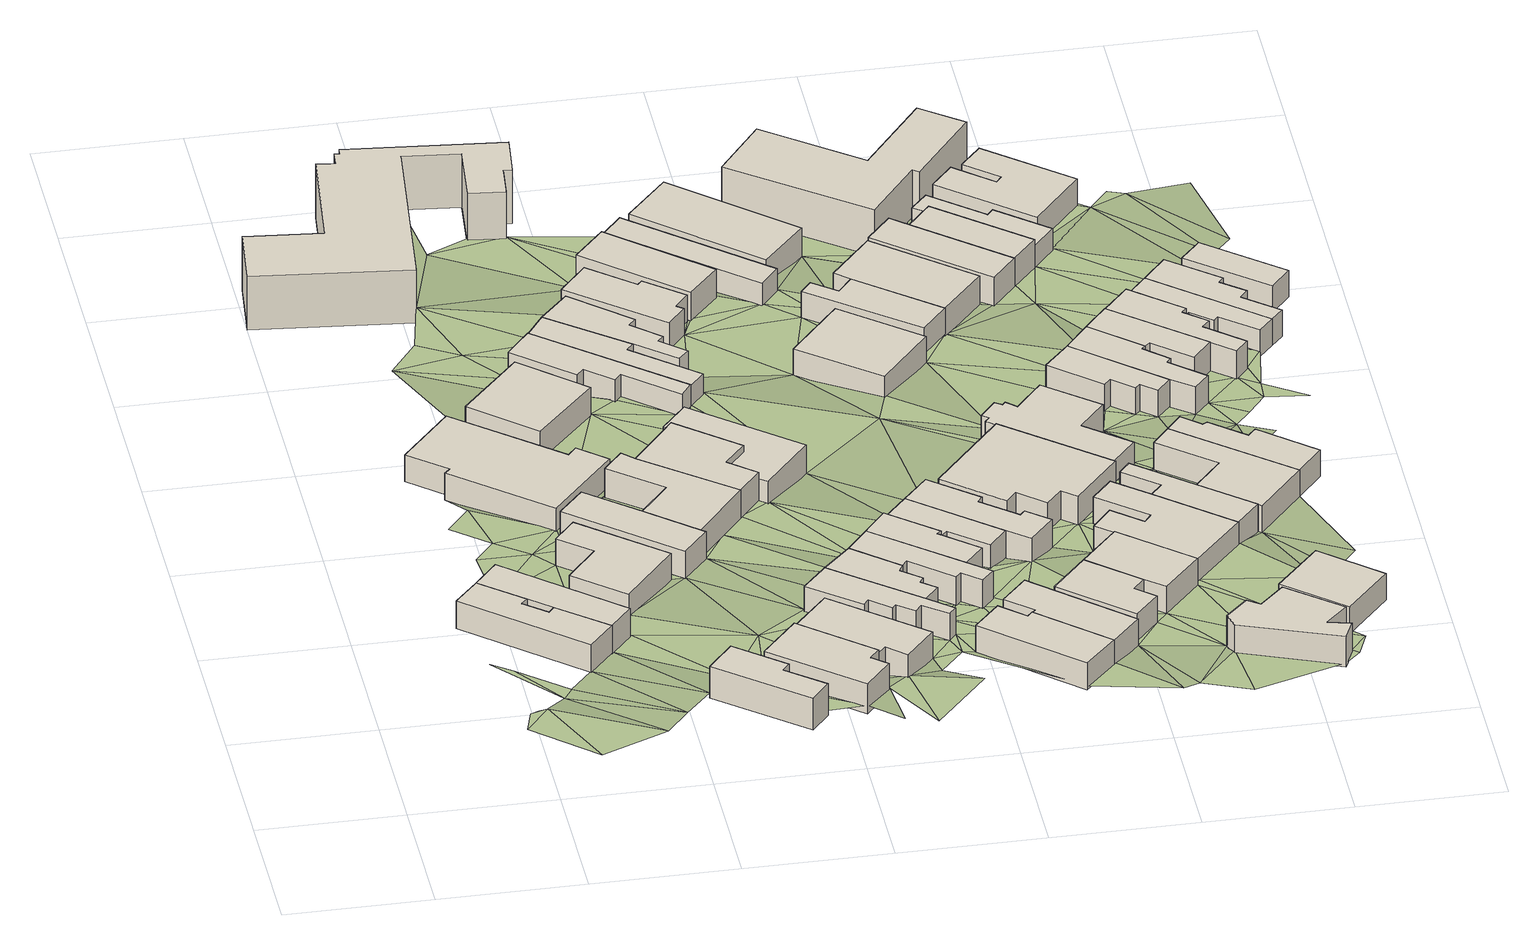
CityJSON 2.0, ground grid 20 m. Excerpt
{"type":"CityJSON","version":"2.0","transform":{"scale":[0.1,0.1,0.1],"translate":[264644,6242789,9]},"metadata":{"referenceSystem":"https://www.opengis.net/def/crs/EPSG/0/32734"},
"CityObjects":{
"building1":{"type":"Building","attributes":{"address":"32 Devon Street Woodstock Cape Town","building":"house","building:levels":"1","footprint":{"type":"Polygon"},"plus_code":"CJXCXGX6+XPV","ground_height":14.36,"building_height":4.1,"roof_height":18.46},"geometry":[{"type":"Solid","lod":"1","boundaries":[[[[0,1,2,3]],[[1,4,5,2]],[[4,6,7,5]],[[6,8,9,7]],[[8,10,11,9]],[[10,12,13,11]],[[12,14,15,13]],[[14,0,3,15]],[[3,2,5,7,9,11,13,15]],[[14,12,10,8,6,4,1,0]]]]}]},
"building2":{"type":"Building","attributes":{"address":"30 Devon Street Woodstock Cape Town","building":"house","building:levels":"1","footprint":{"type":"Polygon"},"plus_code":"CJX8XCX5+XMV","ground_height":14.36,"building_height":4.1,"roof_height":18.46},"geometry":[{"type":"Solid","lod":"1","boundaries":[[[[16,17,11,13]],[[17,18,5,11]],[[18,19,2,5]],[[19,20,21,2]],[[20,22,23,21]],[[22,16,13,23]],[[13,11,5,2,21,23]],[[22,20,19,18,17,16]]]]}]},
"building3":{"type":"Building","attributes":{"address":"23 Argyle Street Woodstock Cape Town","building":"house","building:levels":"1","footprint":{"type":"Polygon"},"plus_code":"CJXGXVX6+XPX","ground_height":12.63,"building_height":4.1,"roof_height":16.73},"geometry":[{"type":"Solid","lod":"1","boundaries":[[[[24,25,26,27]],[[25,28,29,26]],[[28,30,31,29]],[[30,32,33,31]],[[32,34,35,33]],[[34,36,37,35]],[[36,38,39,37]],[[38,24,27,39]],[[27,26,29,31,33,35,37,39]],[[38,36,34,32,30,28,25,24]]]]}]},
"building4":{"type":"Building","attributes":{"address":"28 Devon Street Woodstock Cape Town","building":"house","building:levels":"1","footprint":{"type":"Polygon"},"plus_code":"CJXXXWXC+X5R","ground_height":13.52,"building_height":4.1,"roof_height":17.62},"geometry":[{"type":"Solid","lod":"1","boundaries":[[[[40,41,42,43]],[[41,44,45,42]],[[44,46,47,45]],[[46,48,49,47]],[[48,50,51,49]],[[50,40,43,51]],[[43,42,45,47,49,51]],[[50,48,46,44,41,40]]]]}]},
"building5":{"type":"Building","attributes":{"address":"55 Devon Street Woodstock Cape Town","building":"house","building:levels":"1","footprint":{"type":"Polygon"},"plus_code":"CMXPX5XJ+XQR","ground_height":15.23,"building_height":4.1,"roof_height":19.33},"geometry":[{"type":"Solid","lod":"1","boundaries":[[[[52,53,54,55]],[[53,56,57,54]],[[56,58,59,57]],[[58,60,61,59]],[[60,62,63,61]],[[62,52,55,63]],[[55,54,57,59,61,63]],[[62,60,58,56,53,52]]]]}]},
"building6":{"type":"Building","attributes":{"address":"26A Devon Street Woodstock Cape Town","building":"house","building:levels":"1","footprint":{"type":"Polygon"},"plus_code":"CMX5X6X5+XMX","ground_height":13.56,"building_height":4.1,"roof_height":17.66},"geometry":[{"type":"Solid","lod":"1","boundaries":[[[[64,65,66,67]],[[65,68,69,66]],[[68,70,71,69]],[[70,72,73,71]],[[72,74,75,73]],[[74,64,67,75]],[[67,66,69,71,73,75]],[[74,72,70,68,65,64]]]]}]},
"building7":{"type":"Building","attributes":{"address":"21 Argyle Street Woodstock Cape Town","building":"house","building:levels":"1","footprint":{"type":"Polygon"},"plus_code":"CJXPXHXQ+X6X","ground_height":12.63,"building_height":4.1,"roof_height":16.73},"geometry":[{"type":"Solid","lod":"1","boundaries":[[[[76,77,78,79]],[[77,80,81,78]],[[80,82,83,81]],[[82,76,79,83]],[[79,78,81,83]],[[82,80,77,76]]]]}]},
"building8":{"type":"Building","attributes":{"building":"school","building:levels":"2","footprint":{"type":"Polygon"},"plus_code":"CJX3XFXH+XFR","ground_height":10.51,"building_height":6.9,"roof_height":17.41},"geometry":[{"type":"Solid","lod":"1","boundaries":[[[[84,85,86,87]],[[85,88,89,86]],[[88,90,91,89]],[[90,92,93,91]],[[92,94,95,93]],[[94,96,97,95]],[[96,98,99,97]],[[98,100,101,99]],[[100,102,103,101]],[[102,104,105,103]],[[104,106,107,105]],[[106,108,109,107]],[[108,110,111,109]],[[110,112,113,111]],[[112,114,115,113]],[[114,84,87,115]],[[87,86,89,91,93,95,97,99,101,103,105,107,109,111,113,115]],[[114,112,110,108,106,104,102,100,98,96,94,92,90,88,85,84]]]]}]},
"building9":{"type":"Building","attributes":{"address":"53 Devon Street Woodstock Cape Town","building":"house","building:levels":"1","footprint":{"type":"Polygon"},"plus_code":"CPX2XHX8+XJV","ground_height":14.38,"building_height":4.1,"roof_height":18.48},"geometry":[{"type":"Solid","lod":"1","boundaries":[[[[116,117,118,119,120]],[[117,121,122,118]],[[121,123,124,122]],[[123,125,126,124]],[[125,127,128,129,126]],[[127,116,120,119,129,128]],[[119,118,122,124,126,129]],[[127,125,123,121,117,116]]]]}]},
"building10":{"type":"Building","attributes":{"address":"26 Devon Street Woodstock Cape Town","building":"house","building:levels":"1","footprint":{"type":"Polygon"},"plus_code":"CMXHXGXR+XJR","ground_height":13.56,"building_height":4.1,"roof_height":17.66},"geometry":[{"type":"Solid","lod":"1","boundaries":[[[[130,131,132,133]],[[131,134,135,132]],[[134,136,137,135]],[[136,138,139,137]],[[138,140,66,139]],[[140,141,67,66]],[[141,130,133,67]],[[133,132,135,137,139,66,67]],[[141,140,138,136,134,131,130]]]]}]},
"building11":{"type":"Building","attributes":{"address":"24 Devon Street Woodstock Cape Town","building":"house","building:levels":"1","footprint":{"type":"Polygon"},"plus_code":"CMXJXGX8+X8V","ground_height":13.56,"building_height":4.1,"roof_height":17.66},"geometry":[{"type":"Solid","lod":"1","boundaries":[[[[130,142,143,133]],[[142,144,145,146,143]],[[144,147,148,149,146,145]],[[147,150,151,152,149,148]],[[150,131,153,132,152,151]],[[131,130,133,132,153]],[[133,143,146,149,152,132]],[[131,150,147,144,142,130]]]]}]},
"building12":{"type":"Building","attributes":{"address":"19 Argyle Street Woodstock Cape Town","building":"house","building:levels":"1","footprint":{"type":"Polygon"},"plus_code":"CMX3XFX3+XGX","ground_height":11.63,"building_height":4.1,"roof_height":15.73},"geometry":[{"type":"Solid","lod":"1","boundaries":[[[[154,155,156,157,158]],[[155,159,160,156]],[[159,161,162,160]],[[161,163,164,162]],[[163,165,166,164]],[[165,167,168,166]],[[167,169,170,171,168]],[[169,154,158,157,171,170]],[[157,156,160,162,164,166,168,171]],[[169,167,165,163,161,159,155,154]]]]}]},
"building13":{"type":"Building","attributes":{"address":"51 Devon Street Woodstock Cape Town","building":"house","building:levels":"1","footprint":{"type":"Polygon"},"plus_code":"CPX8XVXQ+XXX","ground_height":13.91,"building_height":4.1,"roof_height":18.01},"geometry":[{"type":"Solid","lod":"1","boundaries":[[[[116,127,128,120]],[[127,172,173,128]],[[172,174,175,173]],[[174,176,177,175]],[[176,178,179,177]],[[178,116,120,179]],[[120,128,173,175,177,179]],[[178,176,174,172,127,116]]]]}]},
"building14":{"type":"Building","attributes":{"address":"17 Argyle Street Woodstock Cape Town","building":"house","building:levels":"1","footprint":{"type":"Polygon"},"plus_code":"CMXHX5XC+X4W","ground_height":11.39,"building_height":4.1,"roof_height":15.49},"geometry":[{"type":"Solid","lod":"1","boundaries":[[[[154,169,170,158]],[[169,180,181,170]],[[180,182,183,181]],[[182,184,185,183]],[[184,186,187,185]],[[186,154,158,187]],[[158,170,181,183,185,187]],[[186,184,182,180,169,154]]]]}]},
"building15":{"type":"Building","attributes":{"address":"15 Argyle Street Woodstock Cape Town","building":"house","building:levels":"1","footprint":{"type":"Polygon"},"plus_code":"CMXFXPX7+X4V","ground_height":11.39,"building_height":4.1,"roof_height":15.49},"geometry":[{"type":"Solid","lod":"1","boundaries":[[[[186,184,185,187]],[[184,188,189,185]],[[188,190,191,189]],[[190,192,193,191]],[[192,194,195,193]],[[194,196,197,195]],[[196,198,199,197]],[[198,200,201,199]],[[200,186,187,201]],[[187,185,189,191,193,195,197,199,201]],[[200,198,196,194,192,190,188,184,186]]]]}]},
"building16":{"type":"Building","attributes":{"address":"49 Devon Street Woodstock Cape Town","building":"house","building:levels":"1","footprint":{"type":"Polygon"},"plus_code":"CPXCX3XP+XXW","ground_height":13.91,"building_height":4.1,"roof_height":18.01},"geometry":[{"type":"Solid","lod":"1","boundaries":[[[[202,203,204,205]],[[203,206,207,204]],[[206,208,209,207]],[[208,210,211,209]],[[210,212,213,211]],[[212,214,215,213]],[[214,216,217,215]],[[216,218,219,217]],[[218,220,221,219]],[[220,222,223,221]],[[222,202,205,223]],[[205,204,207,209,211,213,215,217,219,221,223]],[[222,220,218,216,214,212,210,208,206,203,202]]]]}]},
"building17":{"type":"Building","attributes":{"address":"22 Devon Street Woodstock Cape Town","building":"house","building:levels":"1","footprint":{"type":"Polygon"},"plus_code":"CMXXXFXX+XQV","ground_height":12.6,"building_height":4.1,"roof_height":16.7},"geometry":[{"type":"Solid","lod":"1","boundaries":[[[[224,225,226,227]],[[225,228,229,226]],[[228,230,231,229]],[[230,232,233,231]],[[232,234,151,233]],[[234,235,148,151]],[[235,236,145,148]],[[236,224,227,145]],[[227,226,229,231,233,151,148,145]],[[236,235,234,232,230,228,225,224]]]]}]},
"building18":{"type":"Building","attributes":{"address":"47 Devon Street Woodstock Cape Town","building":"house","building:levels":"1","footprint":{"type":"Polygon"},"plus_code":"CPXJX3XQ+X7V","ground_height":13.91,"building_height":4.1,"roof_height":18.01},"geometry":[{"type":"Solid","lod":"1","boundaries":[[[[202,222,223,205]],[[222,237,238,223]],[[237,239,240,238]],[[239,241,242,240]],[[241,243,244,242]],[[243,245,246,244]],[[245,247,248,246]],[[247,202,205,248]],[[205,223,238,240,242,244,246,248]],[[247,245,243,241,239,237,222,202]]]]}]},
"building19":{"type":"Building","attributes":{"address":"13 Argyle Street Woodstock Cape Town","building":"house","building:levels":"1","footprint":{"type":"Polygon"},"plus_code":"CMXHXRXM+XFR","ground_height":11.39,"building_height":4.1,"roof_height":15.49},"geometry":[{"type":"Solid","lod":"1","boundaries":[[[[249,250,251,252]],[[250,253,254,251]],[[253,255,256,254]],[[255,257,258,256]],[[257,259,260,258]],[[259,261,262,260]],[[261,263,264,262]],[[263,249,252,264]],[[252,251,254,256,258,260,262,264]],[[263,261,259,257,255,253,250,249]]]]}]},
"building20":{"type":"Building","attributes":{"address":"45 Devon Street Woodstock Cape Town","building":"house","building:levels":"1","footprint":{"type":"Polygon"},"plus_code":"CPXPXGX7+XVW","ground_height":13.91,"building_height":4.1,"roof_height":18.01},"geometry":[{"type":"Solid","lod":"1","boundaries":[[[[265,266,246,248]],[[266,267,268,246]],[[267,269,270,268]],[[269,271,272,270]],[[271,273,274,272]],[[273,275,276,274]],[[275,277,278,276]],[[277,279,280,278]],[[279,265,248,280]],[[248,246,268,270,272,274,276,278,280]],[[279,277,275,273,271,269,267,266,265]]]]}]},
"building21":{"type":"Building","attributes":{"address":"11 Argyle Street Woodstock Cape Town","building":"house","building:levels":"1","footprint":{"type":"Polygon"},"plus_code":"CMXQXFX4+XGV","ground_height":11.39,"building_height":4.1,"roof_height":15.49},"geometry":[{"type":"Solid","lod":"1","boundaries":[[[[281,282,283,284]],[[282,285,286,283]],[[285,287,288,286]],[[287,281,284,288]],[[284,283,286,288]],[[287,285,282,281]]]]}]},
"building22":{"type":"Building","attributes":{"address":"43 Devon Street Woodstock Cape Town","building":"house","building:levels":"1","footprint":{"type":"Polygon"},"plus_code":"CPXXXMX8+X7X","ground_height":13.91,"building_height":4.1,"roof_height":18.01},"geometry":[{"type":"Solid","lod":"1","boundaries":[[[[279,277,278,280]],[[277,289,290,278]],[[289,291,292,290]],[[291,293,294,295,292]],[[293,296,297,298,295,294]],[[296,279,280,298,297]],[[280,278,290,292,295,298]],[[296,293,291,289,277,279]]]]}]},
"building23":{"type":"Building","attributes":{"address":"54 Greatmore Street Woodstock Cape Town","building":"house","building:levels":"1","footprint":{"type":"Polygon"},"plus_code":"CQXFXJXC+XMW","ground_height":13.91,"building_height":4.1,"roof_height":18.01},"geometry":[{"type":"Solid","lod":"1","boundaries":[[[[299,300,301,302,303,304]],[[300,305,306,302,301]],[[305,307,308,306]],[[307,309,310,308]],[[309,311,312,310]],[[311,299,304,303,312]],[[303,302,306,308,310,312]],[[311,309,307,305,300,299]]]]}]},
"building24":{"type":"Building","attributes":{"address":"41 Devon Street Woodstock Cape Town","building":"house","building:levels":"1","footprint":{"type":"Polygon"},"plus_code":"CQX3X3X7+X2X","ground_height":13.13,"building_height":4.1,"roof_height":17.23},"geometry":[{"type":"Solid","lod":"1","boundaries":[[[[296,293,294,297]],[[293,313,314,294]],[[313,315,316,314]],[[315,317,318,316]],[[317,319,320,318]],[[319,296,297,320]],[[297,294,314,316,318,320]],[[319,317,315,313,293,296]]]]}]},
"building25":{"type":"Building","attributes":{"address":"9A Argyle Street Woodstock Cape Town","building":"house","building:levels":"1","footprint":{"type":"Polygon"},"plus_code":"CPX3XVX7+XRX","ground_height":10.26,"building_height":4.1,"roof_height":14.36},"geometry":[{"type":"Solid","lod":"1","boundaries":[[[[321,322,323,324]],[[322,325,326,323]],[[325,327,328,326]],[[327,321,324,328]],[[324,323,326,328]],[[327,325,322,321]]]]}]},
"building26":{"type":"Building","attributes":{"address":"52 Greatmore Street Woodstock Cape Town","building":"house","building:levels":"1","footprint":{"type":"Polygon"},"plus_code":"CQXQXFX4+X7X","ground_height":13.8,"building_height":4.1,"roof_height":17.9},"geometry":[{"type":"Solid","lod":"1","boundaries":[[[[329,330,331,304]],[[330,332,333,331]],[[332,334,335,333]],[[334,336,337,335]],[[336,338,301,337]],[[338,329,304,301]],[[304,331,333,335,337,301]],[[338,336,334,332,330,329]]]]}]},
"building27":{"type":"Building","attributes":{"address":"39 Devon Street Woodstock Cape Town","building":"house","building:levels":"1","footprint":{"type":"Polygon"},"plus_code":"CQX7XJXG+XXR","ground_height":13.13,"building_height":4.1,"roof_height":17.23},"geometry":[{"type":"Solid","lod":"1","boundaries":[[[[339,340,318,320]],[[340,341,342,318]],[[341,343,344,342]],[[343,345,346,344]],[[345,347,348,346]],[[347,349,350,348]],[[349,351,352,350]],[[351,353,354,352]],[[353,339,320,354]],[[320,318,342,344,346,348,350,352,354]],[[353,351,349,347,345,343,341,340,339]]]]}]},
"building28":{"type":"Building","attributes":{"address":"9 Argyle Street Woodstock Cape Town","building":"house","building:levels":"1","footprint":{"type":"Polygon"},"plus_code":"CPX8X5XG+XPV","ground_height":10.26,"building_height":4.1,"roof_height":14.36},"geometry":[{"type":"Solid","lod":"1","boundaries":[[[[355,356,357,358]],[[356,359,360,357]],[[359,361,362,360]],[[361,355,358,362]],[[358,357,360,362]],[[361,359,356,355]]]]}]},
"building29":{"type":"Building","attributes":{"address":"18 Devon Street Woodstock Cape Town","building":"house","building:levels":"1","footprint":{"type":"Polygon"},"plus_code":"CPXXX5X5+XMW","ground_height":11.15,"building_height":4.1,"roof_height":15.25},"geometry":[{"type":"Solid","lod":"1","boundaries":[[[[363,364,365,366]],[[364,367,368,365]],[[367,369,370,368]],[[369,363,366,370]],[[366,365,368,370]],[[369,367,364,363]]]]}]},
"building30":{"type":"Building","attributes":{"address":"50 Greatmore Street Woodstock Cape Town","building":"house","building:levels":"1","footprint":{"type":"Polygon"},"plus_code":"CQXWXWXJ+XWV","ground_height":13.8,"building_height":4.1,"roof_height":17.9},"geometry":[{"type":"Solid","lod":"1","boundaries":[[[[371,372,373,374]],[[372,375,376,373]],[[375,377,378,376]],[[377,379,380,378]],[[379,381,382,380]],[[381,371,374,382]],[[374,373,376,378,380,382]],[[381,379,377,375,372,371]]]]}]},
"building31":{"type":"Building","attributes":{"address":"Devon Street Woodstock Cape Town","building":"house","building:levels":"1","footprint":{"type":"Polygon"},"plus_code":"CQXMXGX5+X5W","ground_height":12.89,"building_height":4.1,"roof_height":16.99},"geometry":[{"type":"Solid","lod":"1","boundaries":[[[[383,384,385,386]],[[384,387,388,385]],[[387,389,390,388]],[[389,391,392,390]],[[391,393,394,392]],[[393,395,396,394]],[[395,397,398,396]],[[397,383,386,398]],[[386,385,388,390,392,394,396,398]],[[397,395,393,391,389,387,384,383]]]]}]},
"building32":{"type":"Building","attributes":{"address":"16 Devon Street Woodstock Cape Town","building":"house","building:levels":"1","footprint":{"type":"Polygon"},"plus_code":"CQX5X5XF+XRW","ground_height":11.15,"building_height":4.1,"roof_height":15.25},"geometry":[{"type":"Solid","lod":"1","boundaries":[[[[399,400,401,402]],[[400,403,404,401]],[[403,405,406,404]],[[405,407,408,406]],[[407,409,410,408]],[[409,399,402,410]],[[402,401,404,406,408,410]],[[409,407,405,403,400,399]]]]}]},
"building33":{"type":"Building","attributes":{"address":"48 Greatmore Street Woodstock Cape Town","building":"house","building:levels":"1","footprint":{"type":"Polygon"},"plus_code":"CRX6XRXV+X4W","ground_height":13.8,"building_height":4.1,"roof_height":17.9},"geometry":[{"type":"Solid","lod":"1","boundaries":[[[[371,411,412,374]],[[411,413,414,412]],[[413,415,416,414]],[[415,372,373,416]],[[372,371,374,373]],[[374,412,414,416,373]],[[372,415,413,411,371]]]]}]},
"building34":{"type":"Building","attributes":{"address":"14 Devon Street Woodstock Cape Town","building":"house","building:levels":"1","footprint":{"type":"Polygon"},"plus_code":"CQXCXVXW+X4W","ground_height":11.15,"building_height":4.1,"roof_height":15.25},"geometry":[{"type":"Solid","lod":"1","boundaries":[[[[417,418,419,410]],[[418,420,421,419]],[[420,422,423,421]],[[422,424,402,423]],[[424,417,410,402]],[[410,419,421,423,402]],[[424,422,420,418,417]]]]}]},
"building35":{"type":"Building","attributes":{"address":"33 Devon Street Woodstock Cape Town","building":"house","building:levels":"1","footprint":{"type":"Polygon"},"plus_code":"CQXXX4XF+XMW","ground_height":11.9,"building_height":4.1,"roof_height":16},"geometry":[{"type":"Solid","lod":"1","boundaries":[[[[425,426,427,428]],[[426,429,430,427]],[[429,431,432,430]],[[431,433,434,432]],[[433,435,436,434]],[[435,437,438,436]],[[437,439,440,438]],[[439,441,442,440]],[[441,443,444,442]],[[443,445,446,444]],[[445,447,448,446]],[[447,425,428,448]],[[428,427,430,432,434,436,438,440,442,444,446,448]],[[447,445,443,441,439,437,435,433,431,429,426,425]]]]}]},
"building36":{"type":"Building","attributes":{"address":"46 Greatmore Street Woodstock Cape Town","building":"house","building:levels":"1","footprint":{"type":"Polygon"},"plus_code":"CRXHXJX5+XFR","ground_height":12.89,"building_height":4.1,"roof_height":16.99},"geometry":[{"type":"Solid","lod":"1","boundaries":[[[[449,450,451,452]],[[450,453,454,451]],[[453,455,456,454]],[[455,457,458,456]],[[457,459,460,458]],[[459,461,462,460]],[[461,463,464,462]],[[463,465,466,464]],[[465,449,452,466]],[[452,451,454,456,458,460,462,464,466]],[[465,463,461,459,457,455,453,450,449]]]]}]},
"building37":{"type":"Building","attributes":{"building":"yes","building:levels":"2","footprint":{"type":"Polygon"},"plus_code":"CQX6X5X6+XGV","ground_height":10.04,"building_height":6.9,"roof_height":16.94},"geometry":[{"type":"Solid","lod":"1","boundaries":[[[[467,468,469,470]],[[468,471,472,469]],[[471,473,474,472]],[[473,475,476,474]],[[475,477,478,476]],[[477,479,480,478]],[[479,481,482,480]],[[481,467,470,482]],[[470,469,472,474,476,478,480,482]],[[481,479,477,475,473,471,468,467]]]]}]},
"building38":{"type":"Building","attributes":{"address":"33 Greatmore Street Woodstock Cape Town","building":"house","building:levels":"1","footprint":{"type":"Polygon"},"plus_code":"CVX2XPX6+XCX","ground_height":14.44,"building_height":4.1,"roof_height":18.54},"geometry":[{"type":"Solid","lod":"1","boundaries":[[[[483,484,485,486]],[[484,487,488,485]],[[487,489,490,488]],[[489,491,492,490]],[[491,493,494,492]],[[493,495,496,494]],[[495,497,498,496]],[[497,499,500,498]],[[499,483,486,500]],[[486,485,488,490,492,494,496,498,500]],[[499,497,495,493,491,489,487,484,483]]]]}]},
"building39":{"type":"Building","attributes":{"address":"12 Devon Street Woodstock Cape Town","building":"house","building:levels":"1","footprint":{"type":"Polygon"},"plus_code":"CQXMXFXH+XMX","ground_height":10.81,"building_height":4.1,"roof_height":14.91},"geometry":[{"type":"Solid","lod":"1","boundaries":[[[[501,502,503,504]],[[502,505,506,503]],[[505,507,508,506]],[[507,509,510,508]],[[509,501,504,510]],[[504,503,506,508,510]],[[509,507,505,502,501]]]]}]},
"building40":{"type":"Building","attributes":{"address":"44 Greatmore Street Woodstock Cape Town","building":"house","building:levels":"1","footprint":{"type":"Polygon"},"plus_code":"CRXQXMX8+XVV","ground_height":12.89,"building_height":4.1,"roof_height":16.99},"geometry":[{"type":"Solid","lod":"1","boundaries":[[[[511,512,513,514,515,516]],[[512,517,518,514,513]],[[517,519,520,518]],[[519,521,522,520]],[[521,523,451,522]],[[523,524,452,451]],[[524,511,516,515,452]],[[515,514,518,520,522,451,452]],[[524,523,521,519,517,512,511]]]]}]},
"building41":{"type":"Building","attributes":{"address":"10 Devon Street Woodstock Cape Town","building":"house","building:levels":"1","footprint":{"type":"Polygon"},"plus_code":"CQXVXXX8+X3R","ground_height":10.81,"building_height":4.1,"roof_height":14.91},"geometry":[{"type":"Solid","lod":"1","boundaries":[[[[525,526,527,528,529,530]],[[526,531,503,528,527]],[[531,532,504,503]],[[532,525,530,529,504]],[[529,528,503,504]],[[532,531,526,525]]]]}]},
"building42":{"type":"Building","attributes":{"address":"31 Devon Street Woodstock Cape Town","building":"house","building:levels":"1","footprint":{"type":"Polygon"},"plus_code":"CRXCX5XV+XMR","ground_height":11.9,"building_height":4.1,"roof_height":16},"geometry":[{"type":"Solid","lod":"1","boundaries":[[[[533,534,535,536]],[[534,537,538,535]],[[537,539,540,538]],[[539,541,542,540]],[[541,543,544,542]],[[543,545,546,544]],[[545,547,548,546]],[[547,533,536,548]],[[536,535,538,540,542,544,546,548]],[[547,545,543,541,539,537,534,533]]]]}]},
"building43":{"type":"Building","attributes":{"address":"31 Greatmore Street Woodstock Cape Town","building":"house","building:levels":"1","footprint":{"type":"Polygon"},"plus_code":"CVXCX6X5+X3R","ground_height":13.75,"building_height":4.1,"roof_height":17.85},"geometry":[{"type":"Solid","lod":"1","boundaries":[[[[549,550,551,552]],[[550,553,554,551]],[[553,555,556,554]],[[555,549,552,556]],[[552,551,554,556]],[[555,553,550,549]]]]}]},
"building44":{"type":"Building","attributes":{"address":"8 Devon Street Woodstock Cape Town","building":"house","building:levels":"1","footprint":{"type":"Polygon"},"plus_code":"CRX4X4XC+X5V","ground_height":9.81,"building_height":4.1,"roof_height":13.91},"geometry":[{"type":"Solid","lod":"1","boundaries":[[[[526,525,530,527]],[[525,557,558,530]],[[557,559,560,558]],[[559,561,562,560]],[[561,563,564,562]],[[563,565,566,564]],[[565,526,527,566]],[[527,530,558,560,562,564,566]],[[565,563,561,559,557,525,526]]]]}]},
"building45":{"type":"Building","attributes":{"address":"42 Greatmore Street Woodstock Cape Town","building":"house","building:levels":"1","footprint":{"type":"Polygon"},"plus_code":"CVX4X5XW+XHV","ground_height":12.8,"building_height":4.1,"roof_height":16.9},"geometry":[{"type":"Solid","lod":"1","boundaries":[[[[567,568,569,570]],[[568,571,572,569]],[[571,573,574,572]],[[573,512,513,574]],[[512,511,516,513]],[[511,575,576,516]],[[575,567,570,576]],[[570,569,572,574,513,516,576]],[[575,511,512,573,571,568,567]]]]}]},
"building46":{"type":"Building","attributes":{"address":"29 Devon Street Woodstock Cape Town","building":"house","building:levels":"1","footprint":{"type":"Polygon"},"plus_code":"CRXJXJXM+X4R","ground_height":11.9,"building_height":4.1,"roof_height":16},"geometry":[{"type":"Solid","lod":"1","boundaries":[[[[577,578,536,579]],[[578,580,548,536]],[[580,581,582,548]],[[581,583,584,582]],[[583,585,586,584]],[[585,587,588,586]],[[587,589,590,588]],[[589,591,592,590]],[[591,577,579,592]],[[579,536,548,582,584,586,588,590,592]],[[591,589,587,585,583,581,580,578,577]]]]}]},
"building47":{"type":"Building","attributes":{"address":"40 Greatmore Street Woodstock Cape Town","building":"house","building:levels":"1","footprint":{"type":"Polygon"},"plus_code":"CVX7X6XG+XGW","ground_height":12.8,"building_height":4.1,"roof_height":16.9},"geometry":[{"type":"Solid","lod":"1","boundaries":[[[[568,567,570,569]],[[567,593,594,570]],[[593,595,596,594]],[[595,597,598,596]],[[597,599,600,598]],[[599,601,602,600]],[[601,603,604,602]],[[603,568,569,604]],[[569,570,594,596,598,600,602,604]],[[603,601,599,597,595,593,567,568]]]]}]},
"building48":{"type":"Building","attributes":{"address":"27 Devon Street Woodstock Cape Town","building":"house","building:levels":"1","footprint":{"type":"Polygon"},"plus_code":"CRXPXXXX+XFX","ground_height":11.9,"building_height":4.1,"roof_height":16},"geometry":[{"type":"Solid","lod":"1","boundaries":[[[[605,606,607,579,608,609]],[[606,610,592,579,607]],[[610,611,612,592]],[[611,613,614,612]],[[613,615,616,614]],[[615,605,609,608,616]],[[608,579,592,612,614,616]],[[615,613,611,610,606,605]]]]}]},
"building49":{"type":"Building","attributes":{"address":"6 Devon Street Woodstock Cape Town","building":"house","building:levels":"1","footprint":{"type":"Polygon"},"plus_code":"CRX7X3XH+XFW","ground_height":9.81,"building_height":4.1,"roof_height":13.91},"geometry":[{"type":"Solid","lod":"1","boundaries":[[[[617,618,619,620]],[[618,621,622,619]],[[621,623,624,622]],[[623,625,626,624]],[[625,627,628,626]],[[627,629,630,628]],[[629,631,632,630]],[[631,617,620,632]],[[620,619,622,624,626,628,630,632]],[[631,629,627,625,623,621,618,617]]]]}]},
"building50":{"type":"Building","attributes":{"address":"25 Devon Street Woodstock Cape Town","building":"house","building:levels":"1","footprint":{"type":"Polygon"},"plus_code":"CRXXX4X4+X2X","ground_height":11.76,"building_height":4.1,"roof_height":15.86},"geometry":[{"type":"Solid","lod":"1","boundaries":[[[[633,605,634,609,635,636]],[[605,615,637,609,634]],[[615,638,639,637]],[[638,640,641,639]],[[640,642,643,641]],[[642,644,645,643]],[[644,646,647,645]],[[646,648,649,647]],[[648,633,636,635,649]],[[635,609,637,639,641,643,645,647,649]],[[648,646,644,642,640,638,615,605,633]]]]}]},
"building51":{"type":"Building","attributes":{"address":"23 Devon Street Woodstock Cape Town","building":"house","building:levels":"1","footprint":{"type":"Polygon"},"plus_code":"CVX3XHX5+X4V","ground_height":10.82,"building_height":4.1,"roof_height":14.92},"geometry":[{"type":"Solid","lod":"1","boundaries":[[[[650,633,636,651]],[[633,648,652,636]],[[648,653,654,652]],[[653,655,656,654]],[[655,657,658,656]],[[657,659,660,658]],[[659,661,662,660]],[[661,650,651,662]],[[651,636,652,654,656,658,660,662]],[[661,659,657,655,653,648,633,650]]]]}]},
"building52":{"type":"Building","attributes":{"address":"21 Devon Street Woodstock Cape Town","building":"house","building:levels":"1","footprint":{"type":"Polygon"},"plus_code":"CVX7XHXX+XPW","ground_height":10.82,"building_height":4.1,"roof_height":14.92},"geometry":[{"type":"Solid","lod":"1","boundaries":[[[[650,661,662,651]],[[661,663,664,662]],[[663,665,666,664]],[[665,667,668,666]],[[667,669,670,668]],[[669,671,672,670]],[[671,673,674,672]],[[673,650,651,674]],[[651,662,664,666,668,670,672,674]],[[673,671,669,667,665,663,661,650]]]]}]},
"building53":{"type":"Building","attributes":{"address":"19B Devon Street Woodstock Cape Town","building":"house","building:levels":"1","footprint":{"type":"Polygon"},"plus_code":"CVXFXWX9+XVV","ground_height":10.82,"building_height":4.1,"roof_height":14.92},"geometry":[{"type":"Solid","lod":"1","boundaries":[[[[675,676,677,678]],[[676,679,680,677]],[[679,681,682,680]],[[681,675,678,682]],[[678,677,680,682]],[[681,679,676,675]]]]}]},
"terrain1":{"type":"TINRelief","geometry":[{"type":"CompositeSurface","lod":"1","boundaries":[[[683,684,685]],[[686,683,685]],[[685,684,687]],[[688,689,690]],[[689,691,690]],[[685,687,692]],[[685,692,689]],[[693,694,695]],[[695,696,693]],[[689,697,691]],[[691,697,698]],[[697,689,692]],[[699,700,22]],[[701,702,703]],[[702,700,699]],[[44,22,48]],[[48,22,704]],[[44,699,22]],[[698,705,706]],[[698,697,705]],[[30,703,707]],[[703,702,707]],[[707,702,699]],[[48,704,708]],[[48,46,44]],[[699,44,41]],[[704,706,62]],[[70,699,41]],[[70,707,699]],[[62,706,705]],[[24,709,710]],[[68,707,70]],[[24,38,709]],[[708,704,711]],[[709,712,710]],[[70,41,713]],[[76,714,710]],[[704,62,711]],[[715,716,714]],[[707,68,717]],[[709,38,712]],[[718,708,713]],[[713,41,718]],[[711,713,708]],[[719,720,62]],[[721,715,714]],[[717,34,707]],[[76,721,714]],[[712,38,36]],[[715,722,716]],[[711,62,720]],[[719,723,724]],[[725,68,726]],[[717,68,725]],[[727,720,719]],[[728,712,36]],[[729,711,720]],[[34,717,134]],[[727,719,724]],[[730,715,721]],[[722,715,731]],[[721,76,732]],[[733,713,711]],[[36,34,734]],[[713,733,735]],[[736,737,722]],[[730,731,715]],[[76,728,732]],[[734,34,134]],[[738,711,729]],[[739,735,740]],[[728,36,734]],[[734,134,131]],[[733,711,738]],[[249,722,731]],[[741,739,740]],[[722,281,736]],[[742,732,728]],[[727,743,744]],[[150,734,131]],[[745,735,733]],[[161,732,742]],[[746,744,127]],[[735,247,740]],[[734,747,728]],[[249,281,722]],[[733,738,206]],[[742,728,748]],[[127,744,749]],[[247,735,745]],[[750,736,751]],[[749,172,127]],[[749,744,752]],[[249,731,200]],[[747,748,728]],[[748,753,742]],[[740,279,741]],[[206,738,176]],[[281,751,736]],[[741,754,755]],[[206,210,208]],[[756,749,752]],[[249,200,198]],[[247,279,740]],[[176,210,206]],[[748,747,757]],[[741,279,754]],[[749,758,176]],[[182,188,184]],[[263,281,249]],[[210,214,212]],[[756,758,749]],[[210,176,214]],[[250,249,198]],[[182,759,188]],[[196,194,198]],[[228,757,747]],[[176,758,760]],[[176,218,214]],[[751,281,287]],[[216,214,218]],[[194,192,190]],[[263,259,281]],[[198,194,250]],[[176,760,218]],[[759,190,188]],[[279,296,754]],[[757,228,759]],[[250,194,190]],[[263,261,259]],[[241,245,243]],[[287,322,751]],[[245,241,761]],[[220,218,760]],[[239,237,241]],[[762,222,220]],[[222,762,237]],[[760,309,220]],[[190,253,250]],[[754,319,228]],[[763,281,259]],[[322,764,751]],[[319,754,296]],[[761,241,765]],[[241,237,765]],[[765,237,762]],[[307,220,309]],[[307,762,220]],[[766,309,760]],[[759,367,190]],[[257,255,253]],[[763,259,257]],[[762,767,765]],[[253,763,257]],[[367,253,190]],[[762,307,768]],[[769,322,287]],[[764,322,321]],[[768,767,762]],[[765,767,770]],[[228,771,759]],[[766,772,309]],[[321,773,764]],[[774,228,319]],[[768,307,300]],[[305,300,307]],[[291,775,293]],[[763,253,776]],[[768,777,767]],[[300,778,768]],[[779,775,780]],[[367,759,771]],[[777,779,767]],[[781,313,293]],[[769,776,322]],[[764,773,782]],[[228,774,771]],[[775,781,293]],[[776,769,763]],[[321,783,773]],[[367,405,253]],[[784,775,779]],[[405,776,253]],[[784,779,777]],[[775,784,781]],[[785,774,786]],[[321,787,783]],[[317,781,784]],[[788,772,789]],[[330,375,777]],[[372,777,375]],[[367,771,790]],[[786,791,785]],[[372,784,777]],[[792,791,786]],[[785,793,774]],[[364,405,367]],[[792,794,791]],[[793,771,774]],[[776,405,403]],[[787,776,403]],[[330,377,375]],[[794,345,791]],[[330,788,789]],[[795,791,345]],[[782,359,796]],[[787,359,783]],[[797,795,345]],[[433,790,771]],[[787,403,798]],[[784,372,463]],[[785,383,793]],[[345,343,797]],[[799,330,789]],[[343,784,463]],[[379,377,330]],[[800,771,793]],[[798,403,400]],[[364,407,405]],[[798,359,787]],[[771,800,433]],[[801,797,343]],[[400,399,798]],[[463,372,415]],[[799,484,330]],[[801,343,463]],[[790,433,363]],[[411,381,379]],[[371,381,411]],[[797,801,802]],[[379,330,484]],[[800,793,437]],[[407,364,363]],[[803,359,798]],[[804,796,359]],[[805,799,806]],[[461,801,463]],[[379,484,411]],[[805,484,799]],[[461,455,801]],[[807,793,383]],[[429,433,431]],[[808,463,415]],[[801,455,453]],[[507,359,803]],[[363,409,407]],[[461,457,455]],[[359,507,804]],[[484,483,411]],[[809,801,453]],[[433,429,425]],[[433,534,363]],[[809,810,801]],[[415,413,808]],[[457,461,459]],[[429,426,425]],[[411,483,413]],[[810,807,383]],[[811,809,453]],[[806,812,805]],[[425,534,433]],[[810,809,811]],[[507,505,804]],[[811,453,450]],[[533,409,363]],[[803,418,507]],[[813,810,811]],[[807,810,813]],[[550,808,413]],[[550,413,483]],[[450,814,811]],[[533,363,534]],[[497,483,499]],[[534,425,815]],[[804,505,816]],[[807,813,817]],[[550,483,497]],[[418,818,507]],[[565,505,502]],[[447,815,425]],[[818,418,409]],[[445,819,447]],[[807,817,819]],[[820,817,813]],[[505,565,816]],[[534,815,537]],[[565,502,526]],[[818,409,821]],[[550,549,808]],[[533,822,409]],[[537,815,447]],[[808,549,823]],[[447,819,824]],[[550,497,825]],[[824,819,817]],[[409,822,821]],[[565,826,816]],[[826,565,563]],[[447,541,537]],[[573,817,820]],[[827,828,829]],[[812,830,827]],[[828,825,497]],[[824,831,447]],[[537,541,539]],[[563,629,826]],[[447,545,541]],[[821,832,818]],[[833,827,830]],[[545,447,831]],[[827,833,828]],[[575,511,823]],[[833,825,828]],[[823,549,575]],[[629,627,826]],[[629,563,559]],[[545,543,541]],[[563,561,559]],[[832,821,834]],[[605,821,822]],[[599,831,601]],[[549,835,575]],[[581,545,831]],[[549,836,835]],[[631,629,559]],[[836,549,555]],[[547,545,581]],[[835,836,837]],[[821,605,633]],[[599,838,831]],[[835,839,575]],[[627,625,621]],[[840,841,587]],[[831,838,581]],[[842,840,587]],[[821,650,834]],[[843,599,597]],[[575,839,567]],[[631,559,844]],[[623,621,625]],[[845,842,587]],[[845,587,585]],[[843,838,599]],[[821,633,650]],[[843,597,595]],[[585,583,845]],[[581,838,583]],[[834,673,844]],[[846,843,595]],[[843,847,838]],[[848,583,838]],[[845,583,849]],[[850,631,844]],[[834,650,673]],[[593,846,595]],[[851,845,849]],[[848,852,583]],[[849,583,852]],[[853,648,854]],[[850,617,631]],[[855,653,648]],[[853,855,648]],[[856,853,857]],[[844,673,675]],[[858,849,852]],[[844,675,850]],[[849,858,856]],[[617,850,859]],[[860,855,853]],[[853,856,860]],[[861,855,860]],[[858,852,862]],[[856,858,860]],[[673,671,676]],[[673,676,675]],[[850,863,864]],[[671,669,667]],[[675,865,850]],[[850,865,863]],[[679,676,671]],[[671,667,679]],[[866,863,865]],[[863,866,867]]]}]}
},
"vertices":[
[277,205,53],[312,245,53],[312,245,95],[277,205,95],[246,300,53],[246,300,95],[238,290,53],[238,290,95],[207,316,53],[207,316,95],[216,325,53],[216,325,95],[158,374,53],[158,374,95],[125,337,53],[125,337,95],
[158,374,45],[216,325,45],[246,300,45],[312,245,45],[342,280,45],[342,280,95],[190,412,45],[190,412,95],
[195,790,36],[126,710,36],[126,710,77],[195,790,77],[177,667,36],[177,667,77],[169,659,36],[169,659,77],[295,552,36],[295,552,77],[383,654,36],[383,654,77],[345,687,36],[345,687,77],[333,673,36],[333,673,77],
[419,410,45],[308,504,45],[308,504,86],[419,410,86],[279,470,45],[279,470,86],[323,433,45],[323,433,86],[281,383,45],[281,383,86],[348,326,45],[348,326,86],
[416,117,54],[533,20,54],[533,20,103],[416,117,103],[558,50,54],[558,50,103],[507,92,54],[507,92,103],[517,104,54],[517,104,103],[451,159,54],[451,159,103],
[466,455,45],[400,512,45],[400,512,87],[466,455,87],[331,570,45],[331,570,87],[296,530,45],[296,530,87],[437,410,45],[437,410,87],[472,450,45],[472,450,87],
[304,898,26],[223,807,26],[223,807,77],[304,898,77],[307,732,26],[307,732,77],[389,822,26],[389,822,77],
[0,1144,2],[216,1121,2],[216,1121,84],[0,1144,84],[244,1384,2],[244,1384,84],[322,1375,2],[322,1375,84],[313,1284,2],[313,1284,84],[362,1278,2],[362,1278,84],[367,1328,2],[367,1328,84],[379,1327,2],[379,1327,84],[386,1392,2],[386,1392,84],[169,1414,2],[169,1414,84],[168,1404,2],[168,1404,84],[161,1405,2],[161,1405,84],[159,1383,2],[159,1383,84],[133,1386,2],[133,1386,84],[116,1226,2],[116,1226,84],[10,1237,2],[10,1237,84],
[543,209,49],[493,151,49],[493,151,95],[543,209,95],[543,209,90],[610,52,49],[610,52,95],[646,94,49],[646,94,95],[625,112,49],[625,112,95],[638,128,49],[638,128,90],[638,128,95],
[533,538,36],[413,634,36],[413,634,87],[533,538,87],[397,650,36],[397,650,87],[370,618,36],[370,618,87],[440,560,36],[440,560,87],[400,512,36],[466,455,36],
[563,574,36],[563,574,87],[526,605,36],[526,605,77],[526,605,87],[555,639,36],[555,639,77],[555,639,87],[473,708,36],[473,708,77],[473,708,87],[413,634,77],
[335,976,24],[302,936,24],[302,936,67],[335,976,67],[335,976,65],[380,868,24],[380,868,67],[390,880,24],[390,880,67],[426,848,24],[426,848,67],[435,859,24],[435,859,67],[504,799,24],[504,799,67],[519,820,24],[519,820,65],[519,820,67],
[649,140,49],[649,140,90],[675,117,49],[675,117,90],[715,164,49],[715,164,90],[593,267,49],[593,267,90],
[540,845,24],[540,845,65],[454,918,24],[454,918,65],[464,929,24],[464,929,65],[360,1012,24],[360,1012,65],
[516,886,24],[516,886,65],[531,901,24],[531,901,65],[497,931,24],[497,931,65],[505,940,24],[505,940,65],[467,974,24],[467,974,65],[477,985,24],[477,985,65],[399,1055,24],[399,1055,65],
[606,336,49],[572,298,49],[572,298,90],[606,336,90],[640,243,49],[640,243,90],[647,252,49],[647,252,90],[675,228,49],[675,228,90],[680,234,49],[680,234,90],[703,216,49],[703,216,90],[712,227,49],[712,227,90],[744,202,49],[744,202,90],[754,214,49],[754,214,90],[721,242,49],[721,242,90],
[563,574,33],[574,565,33],[574,565,77],[563,574,77],[637,641,33],[637,641,77],[499,756,33],[499,756,77],[464,715,33],[464,715,77],[473,708,33],[555,639,33],[526,605,33],
[740,265,49],[740,265,90],[720,281,49],[720,281,90],[726,290,49],[726,290,90],[699,312,49],[699,312,90],[705,323,49],[705,323,90],[644,375,49],[644,375,90],
[396,1071,24],[518,969,24],[518,969,65],[396,1071,65],[543,999,24],[543,999,65],[534,1006,24],[534,1006,65],[553,1029,24],[553,1029,65],[501,1072,24],[501,1072,65],[495,1065,24],[495,1065,65],[434,1116,24],[434,1116,65],
[644,375,41],[705,323,41],[712,332,41],[712,332,90],[768,284,41],[768,284,90],[775,292,41],[775,292,90],[800,271,41],[800,271,90],[817,290,41],[817,290,90],[787,315,41],[787,315,90],[673,411,41],[673,411,90],
[429,1146,13],[558,1034,13],[558,1034,65],[429,1146,65],[600,1081,13],[600,1081,65],[471,1194,13],[471,1194,65],
[813,345,41],[813,345,90],[762,388,41],[762,388,90],[768,393,41],[768,393,82],[768,393,90],[703,448,41],[703,448,82],[703,448,90],
[941,104,49],[849,187,49],[849,187,89],[849,187,90],[941,104,90],[941,104,89],[842,179,49],[842,179,90],[808,209,49],[808,209,90],[772,169,49],[772,169,90],[897,57,49],[897,57,90],
[777,403,41],[777,403,82],[827,361,41],[827,361,82],[852,391,41],[852,391,82],[738,488,41],[738,488,82],
[503,1238,13],[477,1208,13],[477,1208,54],[503,1238,54],[655,1055,13],[655,1055,54],[680,1085,13],[680,1085,54],
[941,104,48],[980,148,48],[980,148,89],[853,263,48],[853,263,89],[818,224,48],[818,224,89],[854,192,48],[854,192,89],[849,187,48],
[738,488,39],[852,391,39],[881,367,39],[881,367,82],[915,406,39],[915,406,82],[884,432,39],[884,432,82],[877,424,39],[877,424,82],[829,464,39],[829,464,82],[836,473,39],[836,473,82],[772,527,39],[772,527,82],
[516,1245,10],[670,1108,10],[670,1108,54],[516,1245,54],[728,1173,10],[728,1173,54],[573,1310,10],[573,1310,54],
[838,884,22],[735,969,22],[735,969,62],[838,884,62],[665,886,22],[665,886,62],[769,801,22],[769,801,62],
[1004,237,48],[936,296,48],[936,296,89],[1004,237,89],[888,241,48],[888,241,89],[981,159,48],[981,159,89],[1014,196,48],[1014,196,89],[988,219,48],[988,219,89],
[885,641,29],[789,528,29],[789,528,80],[885,641,80],[867,462,29],[867,462,80],[881,479,29],[881,479,80],[917,448,29],[917,448,80],[938,472,29],[938,472,80],[958,455,29],[958,455,80],[1020,528,29],[1020,528,80],
[767,1033,22],[747,1008,22],[747,1008,62],[767,1033,62],[714,1034,22],[714,1034,62],[699,1015,22],[699,1015,62],[839,903,22],[839,903,62],[874,944,22],[874,944,62],
[1030,215,48],[1030,215,89],[1081,273,48],[1081,273,89],[987,354,48],[987,354,89],
[874,944,18],[931,1010,18],[931,1010,62],[804,1117,18],[804,1117,62],[747,1050,18],[747,1050,62],[767,1033,18],
[959,735,29],[922,690,29],[922,690,70],[959,735,70],[908,703,29],[908,703,70],[904,698,29],[904,698,70],[894,705,29],[894,705,70],[872,678,29],[872,678,70],[881,671,29],[881,671,70],[875,664,29],[875,664,70],[1021,543,29],[1021,543,70],[1054,582,29],[1054,582,70],[994,632,29],[994,632,70],[1031,675,29],[1031,675,70],
[1150,360,39],[1052,444,39],[1052,444,80],[1150,360,80],[1005,483,39],[1005,483,80],[977,451,39],[977,451,80],[1042,396,39],[1042,396,80],[1032,383,39],[1032,383,80],[992,417,39],[992,417,80],[965,384,39],[965,384,80],[1083,285,39],[1083,285,80],
[646,1294,0],[821,1160,0],[821,1160,79],[646,1294,79],[885,1243,0],[885,1243,79],[894,1236,0],[894,1236,79],[974,1340,0],[974,1340,79],[917,1384,0],[917,1384,79],[833,1275,0],[833,1275,79],[706,1373,0],[706,1373,79],
[1123,157,48],[1092,126,48],[1092,126,95],[1123,157,95],[1098,103,48],[1098,103,95],[1234,51,48],[1234,51,95],[1247,80,48],[1247,80,95],[1216,88,48],[1216,88,95],[1246,119,48],[1246,119,95],[1174,179,48],[1174,179,95],[1140,145,48],[1140,145,95],
[983,1047,10],[864,1148,10],[864,1148,59],[983,1047,59],[841,1168,10],[841,1168,59],[807,1128,10],[807,1128,59],[949,1007,10],[949,1007,59],
[1182,397,38],[1112,456,38],[1112,456,79],[1112,456,80],[1182,397,80],[1182,397,79],[1036,520,38],[1036,520,80],[1021,502,38],[1021,502,80],[1068,463,38],[1068,463,80],[1052,444,38],[1150,360,38],
[1016,1085,8],[896,1186,8],[896,1186,49],[896,1186,59],[1016,1085,59],[1016,1085,49],[864,1148,8],[983,1047,8],
[1010,818,29],[975,779,29],[975,779,70],[1010,818,70],[1041,721,29],[1041,721,70],[1050,731,29],[1050,731,70],[1079,706,29],[1079,706,70],[1085,713,29],[1085,713,70],[1106,695,29],[1106,695,70],[1125,717,29],[1125,717,70],
[1233,264,48],[1172,195,48],[1172,195,89],[1233,264,89],[1252,126,48],[1252,126,89],[1312,195,48],[1312,195,89],
[1046,1121,8],[1046,1121,49],[978,1178,8],[978,1178,49],[970,1168,8],[970,1168,49],[900,1227,8],[900,1227,49],[877,1201,8],[877,1201,49],
[1249,467,38],[1100,592,38],[1100,592,79],[1249,467,79],[1076,563,38],[1076,563,79],[1150,501,38],[1150,501,79],[1187,393,38],[1187,393,79],
[1042,858,28],[1010,818,28],[1042,858,70],[1125,717,28],[1155,694,28],[1155,694,70],[1175,717,28],[1175,717,70],[1129,758,28],[1129,758,70],[1135,765,28],[1135,765,70],[1103,794,28],[1103,794,70],[1108,800,28],[1108,800,70],
[1283,508,38],[1283,508,79],[1210,571,38],[1210,571,79],[1199,558,38],[1199,558,79],[1152,598,38],[1152,598,79],[1146,594,38],[1146,594,79],[1120,617,38],[1120,617,79],
[1073,895,18],[1042,858,18],[1042,858,69],[1073,895,70],[1073,895,69],[1108,800,18],[1115,805,18],[1115,805,70],[1165,762,18],[1165,762,70],[1192,794,18],[1192,794,70],
[1098,1229,8],[987,1322,8],[987,1322,49],[1098,1229,49],[958,1289,8],[958,1289,49],[1003,1251,8],[1003,1251,49],[995,1241,8],[995,1241,49],[943,1285,8],[943,1285,49],[913,1250,8],[913,1250,49],[1031,1150,8],[1031,1150,49],
[1108,936,18],[1073,895,59],[1108,936,69],[1108,936,59],[1192,794,69],[1222,769,18],[1222,769,69],[1239,789,18],[1239,789,69],[1189,832,18],[1189,832,69],[1200,844,18],[1200,844,69],[1169,870,18],[1169,870,69],[1176,878,18],[1176,878,69],
[1139,972,18],[1139,972,59],[1176,878,59],[1180,883,18],[1180,883,59],[1209,859,18],[1209,859,59],[1215,866,18],[1215,866,59],[1263,826,18],[1263,826,59],[1283,849,18],[1283,849,59],
[1299,867,18],[1299,867,59],[1252,906,18],[1252,906,59],[1263,919,18],[1263,919,59],[1231,945,18],[1231,945,59],[1238,954,18],[1238,954,59],[1171,1010,18],[1171,1010,59],
[1222,1041,18],[1194,1009,18],[1194,1009,59],[1222,1041,59],[1297,924,18],[1297,924,59],[1324,956,18],[1324,956,59],
[181,110,62],[171,75,62],[205,118,62],[195,127,54],[254,0,62],[152,245,54],[233,150,54],[180,225,54],[245,169,54],[348,39,62],[216,325,54],[207,316,54],[238,290,54],[246,300,54],[380,77,62],[277,205,54],[254,500,45],[181,501,45],[159,577,45],[209,535,45],[191,616,45],[342,280,54],[416,117,62],[312,245,54],[295,552,45],[348,326,54],[254,750,36],[223,807,36],[503,250,54],[307,732,36],[437,410,46],[159,981,26],[254,1000,26],[198,1034,26],[370,618,45],[419,410,46],[517,104,62],[493,151,54],[302,936,26],[216,1121,26],[507,92,62],[558,50,62],[440,560,46],[400,512,46],[610,52,62],[389,822,36],[543,209,54],[335,976,26],[360,1012,26],[380,868,36],[572,298,54],[464,715,36],[472,450,46],[254,1255,15],[244,1384,3],[593,267,54],[466,455,46],[503,500,46],[533,538,46],[426,848,36],[653,20,58],[646,94,58],[606,336,54],[625,112,62],[499,756,36],[504,799,36],[675,117,58],[313,1284,15],[362,1278,15],[695,6,58],[435,859,36],[574,565,46],[563,574,46],[770,93,58],[519,820,36],[722,135,49],[540,845,36],[755,172,49],[712,332,49],[752,250,49],[558,1034,24],[503,1255,13],[768,284,49],[870,73,58],[800,271,49],[818,224,49],[600,1081,24],[775,292,49],[752,750,33],[897,57,55],[516,1245,13],[772,527,41],[813,345,49],[655,1055,22],[853,263,49],[854,192,49],[817,290,49],[787,315,49],[827,361,49],[573,1310,13],[670,1108,22],[881,367,48],[789,528,41],[836,473,41],[680,1085,22],[941,104,55],[1018,30,55],[769,801,33],[867,462,41],[829,464,41],[875,664,33],[877,424,41],[881,479,39],[646,1294,10],[917,448,39],[747,1050,22],[1041,37,55],[872,678,33],[958,455,39],[938,472,39],[804,1117,22],[821,1160,10],[1098,103,55],[1107,10,55],[1021,543,39],[1083,285,48],[1001,500,39],[1020,528,39],[1021,502,39],[1234,51,54],[1036,520,39],[1068,463,39],[1001,750,29],[885,1243,8],[1076,563,39],[949,1007,18],[1054,582,39],[1112,456,39],[1001,1000,18],[1042,858,29],[1150,360,48],[1100,592,39],[1252,126,54],[894,1236,8],[1247,80,54],[1246,119,54],[1216,88,54],[1255,72,54],[1120,617,39],[983,1047,18],[1270,108,54],[1016,1085,18],[1262,278,48],[1250,250,48],[1281,239,48],[1202,661,28],[1294,316,48],[1108,800,29],[1103,794,29],[1115,805,29],[1211,580,38],[1046,1121,18],[1165,762,28],[1285,518,38],[1247,623,38],[1224,687,28],[1222,769,28],[1114,1222,8],[1192,794,28],[1248,718,28],[1200,844,28],[1169,870,28],[1209,859,28],[1239,789,28],[1189,832,28],[1250,750,28],[1099,1234,8],[1263,826,28],[1215,866,28],[1307,711,28],[1164,1245,8],[1141,1254,8],[1248,1074,18],[1274,1103,18],[1250,1255,8]
]}
